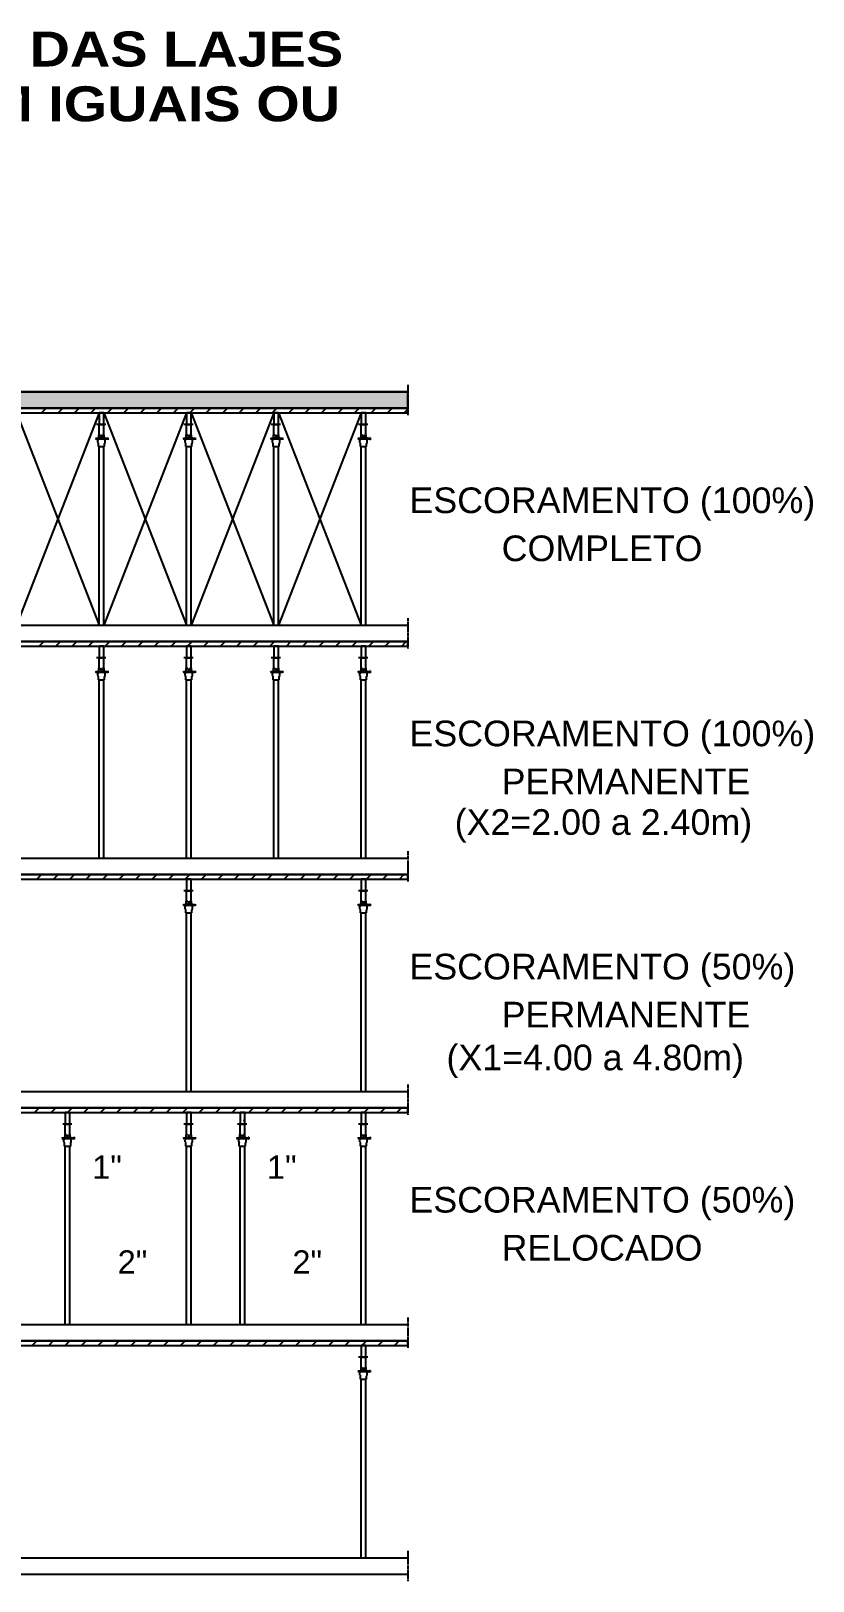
# Model space of a CAD drawing. Extents: x -15895 to 12929, y -2522 to 15173.
# Drawn here: x -10427 to -10091, y 11260 to 11925 of the extents above; entities that cross this region are included whole.
import ezdxf

# ---------------------------------------------------------------- set-up
doc = ezdxf.new("R2010")
doc.units = 0
for name, pattern in [('ESTILO_TQS_0002', [0.4, 0.1, -0.3]), ('ESTILO_TQS_0006', [0.3, 0.2, -0.1]), ('ESTILO_TQS_0007', [2.1, 1.5, -0.2, 0.2, -0.2])]:
    doc.linetypes.add(name, pattern=pattern)
for name, color, linetype in [('MTH-14', 2, 'Continuous'), ('MTH-230', 1, 'Continuous'), ('MTH-26', 1, 'Continuous'), ('MTH-EIXO-217', 8, 'Continuous'), ('MTH-HACHURA-PILAR', 1, 'Continuous'), ('MTH-LAJE-PRÉ', 16, 'Continuous'), ('MTH-LINHA-CORTE', 5, 'Continuous'), ('MTH-LINHAS-GERAIS', 7, 'Continuous'), ('MTH-SOMBRA21', 150, 'Continuous'), ('MTH-TXT-NEGRITO', 5, 'Continuous'), ('MTH-TXT-NOTAS', 3, 'Continuous'), ('MTH-VIGA-INVERTIDA', 7, 'ESTILO_TQS_0002')]:
    doc.layers.add(name, color=color, linetype=linetype)
doc.styles.add('TQS_ARIAL', font='arial.ttf')
doc.styles.add('TQS_ARIAL_BLACK', font='ariblk.ttf')

msp = doc.modelspace()

# ---------------------------------------------------------------- linework, layer by layer
at = {"layer": 'MTH-14', "linetype": 'Continuous'}
for p, q in [((-10397.66, 11761.12), (-10433.16, 11670.12)), ((-10433.16, 11761.12), (-10397.66, 11670.12)), ((-10360.16, 11761.12), (-10395.66, 11670.12)), ((-10395.66, 11761.12), (-10360.16, 11670.12)), ((-10322.66, 11761.12), (-10358.16, 11670.12)), ((-10358.16, 11761.12), (-10322.66, 11670.12)), ((-10285.16, 11761.12), (-10320.66, 11670.12)), ((-10320.66, 11761.12), (-10285.16, 11670.12)), ((-10397.66, 11751.69), (-10397.66, 11756.12)), ((-10395.66, 11751.69), (-10395.66, 11756.12)), ((-10360.16, 11751.69), (-10360.16, 11756.12)), ((-10358.16, 11751.69), (-10358.16, 11756.12)), ((-10322.66, 11751.69), (-10322.66, 11756.12)), ((-10320.66, 11751.69), (-10320.66, 11756.12)), ((-10285.16, 11751.69), (-10285.16, 11756.12)), ((-10283.16, 11751.69), (-10283.16, 11756.12)), ((-10397.66, 11670.12), (-10397.66, 11746.68)), ((-10395.66, 11670.12), (-10395.66, 11746.68)), ((-10360.16, 11670.12), (-10360.16, 11746.68)), ((-10358.16, 11670.12), (-10358.16, 11746.68)), ((-10322.66, 11670.12), (-10322.66, 11746.68)), ((-10320.66, 11670.12), (-10320.66, 11746.68)), ((-10285.16, 11670.12), (-10285.16, 11746.68)), ((-10283.16, 11670.12), (-10283.16, 11746.68)), ((-10397.66, 11651.69), (-10397.66, 11656.12)), ((-10395.66, 11651.69), (-10395.66, 11656.12)), ((-10360.16, 11651.69), (-10360.16, 11656.12)), ((-10358.16, 11651.69), (-10358.16, 11656.12)), ((-10322.66, 11651.69), (-10322.66, 11656.12)), ((-10320.66, 11651.69), (-10320.66, 11656.12)), ((-10285.16, 11651.69), (-10285.16, 11656.12)), ((-10283.16, 11651.69), (-10283.16, 11656.12)), ((-10397.66, 11570.12), (-10397.66, 11646.68)), ((-10395.66, 11570.12), (-10395.66, 11646.68)), ((-10360.16, 11570.12), (-10360.16, 11646.68)), ((-10358.16, 11570.12), (-10358.16, 11646.68)), ((-10322.66, 11570.12), (-10322.66, 11646.68)), ((-10320.66, 11570.12), (-10320.66, 11646.68)), ((-10285.16, 11570.12), (-10285.16, 11646.68)), ((-10283.16, 11570.12), (-10283.16, 11646.68)), ((-10360.16, 11551.69), (-10360.16, 11556.12)), ((-10358.16, 11551.69), (-10358.16, 11556.12)), ((-10285.16, 11551.69), (-10285.16, 11556.12)), ((-10283.16, 11551.69), (-10283.16, 11556.12)), ((-10360.16, 11470.12), (-10360.16, 11546.68)), ((-10358.16, 11470.12), (-10358.16, 11546.68)), ((-10285.16, 11470.12), (-10285.16, 11546.68)), ((-10283.16, 11470.12), (-10283.16, 11546.68)), ((-10412.19, 11451.69), (-10412.19, 11456.12)), ((-10410.19, 11451.69), (-10410.19, 11456.12)), ((-10337.19, 11451.69), (-10337.19, 11456.12)), ((-10335.19, 11451.69), (-10335.19, 11456.12)), ((-10412.19, 11370.12), (-10412.19, 11446.68)), ((-10410.19, 11370.12), (-10410.19, 11446.68)), ((-10337.19, 11370.12), (-10337.19, 11446.68)), ((-10335.19, 11370.12), (-10335.19, 11446.68))]:
    msp.add_line(p, q, dxfattribs=at)
at = {"layer": 'MTH-230', "linetype": 'Continuous'}
for p, q in [((-10399.17, 11750.09), (-10398.93, 11750.23)), ((-10399.17, 11750.09), (-10398.93, 11749.95)), ((-10398.93, 11750.23), (-10398.12, 11750.23)), ((-10398.93, 11749.95), (-10398.12, 11749.95)), ((-10398.25, 11749.38), (-10397.99, 11749.8)), ((-10398.25, 11748.46), (-10398.25, 11749.38)), ((-10398.25, 11748.46), (-10397.97, 11748.01)), ((-10397.97, 11746.68), (-10397.97, 11748.01)), ((-10397.76, 11750.38), (-10397.76, 11751.69)), ((-10397.76, 11751.69), (-10397.16, 11751.69)), ((-10397.16, 11751.69), (-10397.01, 11750.88)), ((-10397.01, 11750.88), (-10396.32, 11750.88)), ((-10396.32, 11750.88), (-10396.17, 11751.69)), ((-10395.57, 11751.69), (-10396.17, 11751.69)), ((-10395.57, 11750.38), (-10395.57, 11751.69)), ((-10395.36, 11748.01), (-10395.08, 11748.46)), ((-10395.36, 11746.68), (-10395.36, 11748.01)), ((-10395.34, 11749.8), (-10395.08, 11749.38)), ((-10395.15, 11750.23), (-10393.97, 11750.23)), ((-10395.15, 11749.95), (-10393.97, 11749.95)), ((-10395.08, 11748.46), (-10395.08, 11749.38)), ((-10393.97, 11750.47), (-10393.97, 11749.64)), ((-10393.91, 11750.47), (-10393.97, 11750.47)), ((-10393.91, 11749.64), (-10393.97, 11749.64)), ((-10393.91, 11750.47), (-10393.91, 11749.64)), ((-10361.67, 11750.09), (-10361.43, 11750.23)), ((-10361.67, 11750.09), (-10361.43, 11749.95)), ((-10361.43, 11750.23), (-10360.62, 11750.23)), ((-10361.43, 11749.95), (-10360.62, 11749.95)), ((-10360.75, 11749.38), (-10360.49, 11749.8)), ((-10360.75, 11748.46), (-10360.75, 11749.38)), ((-10360.75, 11748.46), (-10360.47, 11748.01)), ((-10360.47, 11746.68), (-10360.47, 11748.01)), ((-10360.26, 11750.38), (-10360.26, 11751.69)), ((-10360.26, 11751.69), (-10359.66, 11751.69)), ((-10359.66, 11751.69), (-10359.51, 11750.88)), ((-10359.51, 11750.88), (-10358.82, 11750.88)), ((-10358.82, 11750.88), (-10358.67, 11751.69)), ((-10358.07, 11751.69), (-10358.67, 11751.69)), ((-10358.07, 11750.38), (-10358.07, 11751.69)), ((-10357.86, 11748.01), (-10357.58, 11748.46)), ((-10357.86, 11746.68), (-10357.86, 11748.01)), ((-10357.84, 11749.8), (-10357.58, 11749.38)), ((-10357.65, 11750.23), (-10356.47, 11750.23)), ((-10357.65, 11749.95), (-10356.47, 11749.95)), ((-10357.58, 11748.46), (-10357.58, 11749.38)), ((-10356.47, 11750.47), (-10356.47, 11749.64)), ((-10356.41, 11750.47), (-10356.47, 11750.47)), ((-10356.41, 11749.64), (-10356.47, 11749.64)), ((-10356.41, 11750.47), (-10356.41, 11749.64)), ((-10324.17, 11750.09), (-10323.93, 11750.23)), ((-10324.17, 11750.09), (-10323.93, 11749.95)), ((-10323.93, 11750.23), (-10323.12, 11750.23)), ((-10323.93, 11749.95), (-10323.12, 11749.95)), ((-10323.25, 11749.38), (-10322.99, 11749.8)), ((-10323.25, 11748.46), (-10323.25, 11749.38)), ((-10323.25, 11748.46), (-10322.97, 11748.01)), ((-10322.97, 11746.68), (-10322.97, 11748.01)), ((-10322.76, 11750.38), (-10322.76, 11751.69)), ((-10322.76, 11751.69), (-10322.16, 11751.69)), ((-10322.16, 11751.69), (-10322.01, 11750.88)), ((-10322.01, 11750.88), (-10321.32, 11750.88)), ((-10321.32, 11750.88), (-10321.17, 11751.69)), ((-10320.57, 11751.69), (-10321.17, 11751.69)), ((-10320.57, 11750.38), (-10320.57, 11751.69)), ((-10320.36, 11748.01), (-10320.08, 11748.46)), ((-10320.36, 11746.68), (-10320.36, 11748.01)), ((-10320.34, 11749.8), (-10320.08, 11749.38)), ((-10320.15, 11750.23), (-10318.97, 11750.23)), ((-10320.15, 11749.95), (-10318.97, 11749.95)), ((-10320.08, 11748.46), (-10320.08, 11749.38)), ((-10318.97, 11750.47), (-10318.97, 11749.64)), ((-10318.91, 11750.47), (-10318.97, 11750.47)), ((-10318.91, 11749.64), (-10318.97, 11749.64)), ((-10318.91, 11750.47), (-10318.91, 11749.64)), ((-10286.67, 11750.09), (-10286.43, 11750.23)), ((-10286.67, 11750.09), (-10286.43, 11749.95)), ((-10286.43, 11750.23), (-10285.62, 11750.23)), ((-10286.43, 11749.95), (-10285.62, 11749.95)), ((-10285.75, 11749.38), (-10285.49, 11749.8)), ((-10285.75, 11748.46), (-10285.75, 11749.38)), ((-10285.75, 11748.46), (-10285.47, 11748.01)), ((-10285.47, 11746.68), (-10285.47, 11748.01)), ((-10285.26, 11750.38), (-10285.26, 11751.69)), ((-10285.26, 11751.69), (-10284.66, 11751.69)), ((-10284.66, 11751.69), (-10284.51, 11750.88)), ((-10284.51, 11750.88), (-10283.82, 11750.88)), ((-10283.82, 11750.88), (-10283.67, 11751.69)), ((-10283.07, 11751.69), (-10283.67, 11751.69)), ((-10283.07, 11750.38), (-10283.07, 11751.69)), ((-10282.86, 11748.01), (-10282.58, 11748.46)), ((-10282.86, 11746.68), (-10282.86, 11748.01)), ((-10282.84, 11749.8), (-10282.58, 11749.38)), ((-10282.65, 11750.23), (-10281.47, 11750.23)), ((-10282.65, 11749.95), (-10281.47, 11749.95)), ((-10282.58, 11748.46), (-10282.58, 11749.38)), ((-10281.47, 11750.47), (-10281.47, 11749.64)), ((-10281.41, 11750.47), (-10281.47, 11750.47)), ((-10281.41, 11749.64), (-10281.47, 11749.64)), ((-10281.41, 11750.47), (-10281.41, 11749.64)), ((-10397.97, 11746.68), (-10395.36, 11746.68)), ((-10360.47, 11746.68), (-10357.86, 11746.68)), ((-10322.97, 11746.68), (-10320.36, 11746.68)), ((-10285.47, 11746.68), (-10282.86, 11746.68)), ((-10399.17, 11650.09), (-10398.93, 11650.23)), ((-10399.17, 11650.09), (-10398.93, 11649.95)), ((-10398.93, 11650.23), (-10398.12, 11650.23)), ((-10398.93, 11649.95), (-10398.12, 11649.95)), ((-10398.25, 11649.38), (-10397.99, 11649.8)), ((-10398.25, 11648.46), (-10398.25, 11649.38)), ((-10398.25, 11648.46), (-10397.97, 11648.01)), ((-10397.97, 11646.68), (-10397.97, 11648.01)), ((-10397.76, 11650.38), (-10397.76, 11651.69)), ((-10397.76, 11651.69), (-10397.16, 11651.69)), ((-10397.16, 11651.69), (-10397.01, 11650.88)), ((-10397.01, 11650.88), (-10396.32, 11650.88)), ((-10396.32, 11650.88), (-10396.17, 11651.69)), ((-10395.57, 11651.69), (-10396.17, 11651.69)), ((-10395.57, 11650.38), (-10395.57, 11651.69)), ((-10395.36, 11648.01), (-10395.08, 11648.46)), ((-10395.36, 11646.68), (-10395.36, 11648.01)), ((-10395.34, 11649.8), (-10395.08, 11649.38)), ((-10395.15, 11650.23), (-10393.97, 11650.23)), ((-10395.15, 11649.95), (-10393.97, 11649.95)), ((-10395.08, 11648.46), (-10395.08, 11649.38)), ((-10393.97, 11650.47), (-10393.97, 11649.64)), ((-10393.91, 11650.47), (-10393.97, 11650.47)), ((-10393.91, 11649.64), (-10393.97, 11649.64)), ((-10393.91, 11650.47), (-10393.91, 11649.64)), ((-10361.67, 11650.09), (-10361.43, 11650.23)), ((-10361.67, 11650.09), (-10361.43, 11649.95)), ((-10361.43, 11650.23), (-10360.62, 11650.23)), ((-10361.43, 11649.95), (-10360.62, 11649.95)), ((-10360.75, 11649.38), (-10360.49, 11649.8)), ((-10360.75, 11648.46), (-10360.75, 11649.38)), ((-10360.75, 11648.46), (-10360.47, 11648.01)), ((-10360.47, 11646.68), (-10360.47, 11648.01)), ((-10360.26, 11650.38), (-10360.26, 11651.69)), ((-10360.26, 11651.69), (-10359.66, 11651.69)), ((-10359.66, 11651.69), (-10359.51, 11650.88)), ((-10359.51, 11650.88), (-10358.82, 11650.88)), ((-10358.82, 11650.88), (-10358.67, 11651.69)), ((-10358.07, 11651.69), (-10358.67, 11651.69)), ((-10358.07, 11650.38), (-10358.07, 11651.69)), ((-10357.86, 11648.01), (-10357.58, 11648.46)), ((-10357.86, 11646.68), (-10357.86, 11648.01)), ((-10357.84, 11649.8), (-10357.58, 11649.38)), ((-10357.65, 11650.23), (-10356.47, 11650.23)), ((-10357.65, 11649.95), (-10356.47, 11649.95)), ((-10357.58, 11648.46), (-10357.58, 11649.38)), ((-10356.47, 11650.47), (-10356.47, 11649.64)), ((-10356.41, 11650.47), (-10356.47, 11650.47)), ((-10356.41, 11649.64), (-10356.47, 11649.64)), ((-10356.41, 11650.47), (-10356.41, 11649.64)), ((-10324.17, 11650.09), (-10323.93, 11650.23)), ((-10324.17, 11650.09), (-10323.93, 11649.95)), ((-10323.93, 11650.23), (-10323.12, 11650.23)), ((-10323.93, 11649.95), (-10323.12, 11649.95)), ((-10323.25, 11649.38), (-10322.99, 11649.8)), ((-10323.25, 11648.46), (-10323.25, 11649.38)), ((-10323.25, 11648.46), (-10322.97, 11648.01)), ((-10322.97, 11646.68), (-10322.97, 11648.01)), ((-10322.76, 11650.38), (-10322.76, 11651.69)), ((-10322.76, 11651.69), (-10322.16, 11651.69)), ((-10322.16, 11651.69), (-10322.01, 11650.88)), ((-10322.01, 11650.88), (-10321.32, 11650.88)), ((-10321.32, 11650.88), (-10321.17, 11651.69)), ((-10320.57, 11651.69), (-10321.17, 11651.69)), ((-10320.57, 11650.38), (-10320.57, 11651.69)), ((-10320.36, 11648.01), (-10320.08, 11648.46)), ((-10320.36, 11646.68), (-10320.36, 11648.01)), ((-10320.34, 11649.8), (-10320.08, 11649.38)), ((-10320.15, 11650.23), (-10318.97, 11650.23)), ((-10320.15, 11649.95), (-10318.97, 11649.95)), ((-10320.08, 11648.46), (-10320.08, 11649.38)), ((-10318.97, 11650.47), (-10318.97, 11649.64)), ((-10318.91, 11650.47), (-10318.97, 11650.47)), ((-10318.91, 11649.64), (-10318.97, 11649.64)), ((-10318.91, 11650.47), (-10318.91, 11649.64)), ((-10286.67, 11650.09), (-10286.43, 11650.23)), ((-10286.67, 11650.09), (-10286.43, 11649.95)), ((-10286.43, 11650.23), (-10285.62, 11650.23)), ((-10286.43, 11649.95), (-10285.62, 11649.95)), ((-10285.75, 11649.38), (-10285.49, 11649.8)), ((-10285.75, 11648.46), (-10285.75, 11649.38)), ((-10285.75, 11648.46), (-10285.47, 11648.01)), ((-10285.47, 11646.68), (-10285.47, 11648.01)), ((-10285.26, 11650.38), (-10285.26, 11651.69)), ((-10285.26, 11651.69), (-10284.66, 11651.69)), ((-10284.66, 11651.69), (-10284.51, 11650.88)), ((-10284.51, 11650.88), (-10283.82, 11650.88)), ((-10283.82, 11650.88), (-10283.67, 11651.69)), ((-10283.07, 11651.69), (-10283.67, 11651.69)), ((-10283.07, 11650.38), (-10283.07, 11651.69)), ((-10282.86, 11648.01), (-10282.58, 11648.46)), ((-10282.86, 11646.68), (-10282.86, 11648.01)), ((-10282.84, 11649.8), (-10282.58, 11649.38)), ((-10282.65, 11650.23), (-10281.47, 11650.23)), ((-10282.65, 11649.95), (-10281.47, 11649.95)), ((-10282.58, 11648.46), (-10282.58, 11649.38)), ((-10281.47, 11650.47), (-10281.47, 11649.64)), ((-10281.41, 11650.47), (-10281.47, 11650.47)), ((-10281.41, 11649.64), (-10281.47, 11649.64)), ((-10281.41, 11650.47), (-10281.41, 11649.64)), ((-10397.97, 11646.68), (-10395.36, 11646.68)), ((-10360.47, 11646.68), (-10357.86, 11646.68)), ((-10322.97, 11646.68), (-10320.36, 11646.68)), ((-10285.47, 11646.68), (-10282.86, 11646.68)), ((-10361.67, 11550.09), (-10361.43, 11550.23)), ((-10361.67, 11550.09), (-10361.43, 11549.95)), ((-10361.43, 11550.23), (-10360.62, 11550.23)), ((-10361.43, 11549.95), (-10360.62, 11549.95)), ((-10360.75, 11549.38), (-10360.49, 11549.8)), ((-10360.75, 11548.46), (-10360.75, 11549.38)), ((-10360.75, 11548.46), (-10360.47, 11548.01)), ((-10360.47, 11546.68), (-10360.47, 11548.01)), ((-10360.26, 11550.38), (-10360.26, 11551.69)), ((-10360.26, 11551.69), (-10359.66, 11551.69)), ((-10359.66, 11551.69), (-10359.51, 11550.88)), ((-10359.51, 11550.88), (-10358.82, 11550.88)), ((-10358.82, 11550.88), (-10358.67, 11551.69)), ((-10358.07, 11551.69), (-10358.67, 11551.69)), ((-10358.07, 11550.38), (-10358.07, 11551.69)), ((-10357.86, 11548.01), (-10357.58, 11548.46)), ((-10357.86, 11546.68), (-10357.86, 11548.01)), ((-10357.84, 11549.8), (-10357.58, 11549.38)), ((-10357.65, 11550.23), (-10356.47, 11550.23)), ((-10357.65, 11549.95), (-10356.47, 11549.95)), ((-10357.58, 11548.46), (-10357.58, 11549.38)), ((-10356.47, 11550.47), (-10356.47, 11549.64)), ((-10356.41, 11550.47), (-10356.47, 11550.47)), ((-10356.41, 11549.64), (-10356.47, 11549.64)), ((-10356.41, 11550.47), (-10356.41, 11549.64)), ((-10286.67, 11550.09), (-10286.43, 11550.23)), ((-10286.67, 11550.09), (-10286.43, 11549.95)), ((-10286.43, 11550.23), (-10285.62, 11550.23)), ((-10286.43, 11549.95), (-10285.62, 11549.95)), ((-10285.75, 11549.38), (-10285.49, 11549.8)), ((-10285.75, 11548.46), (-10285.75, 11549.38)), ((-10285.75, 11548.46), (-10285.47, 11548.01)), ((-10285.47, 11546.68), (-10285.47, 11548.01)), ((-10285.26, 11550.38), (-10285.26, 11551.69)), ((-10285.26, 11551.69), (-10284.66, 11551.69)), ((-10284.66, 11551.69), (-10284.51, 11550.88)), ((-10284.51, 11550.88), (-10283.82, 11550.88)), ((-10283.82, 11550.88), (-10283.67, 11551.69)), ((-10283.07, 11551.69), (-10283.67, 11551.69)), ((-10283.07, 11550.38), (-10283.07, 11551.69)), ((-10282.86, 11548.01), (-10282.58, 11548.46)), ((-10282.86, 11546.68), (-10282.86, 11548.01)), ((-10282.84, 11549.8), (-10282.58, 11549.38)), ((-10282.65, 11550.23), (-10281.47, 11550.23)), ((-10282.65, 11549.95), (-10281.47, 11549.95)), ((-10282.58, 11548.46), (-10282.58, 11549.38)), ((-10281.47, 11550.47), (-10281.47, 11549.64)), ((-10281.41, 11550.47), (-10281.47, 11550.47)), ((-10281.41, 11549.64), (-10281.47, 11549.64)), ((-10281.41, 11550.47), (-10281.41, 11549.64)), ((-10360.47, 11546.68), (-10357.86, 11546.68)), ((-10285.47, 11546.68), (-10282.86, 11546.68)), ((-10413.7, 11450.09), (-10413.46, 11450.23)), ((-10413.7, 11450.09), (-10413.46, 11449.95)), ((-10413.46, 11450.23), (-10412.65, 11450.23)), ((-10413.46, 11449.95), (-10412.65, 11449.95)), ((-10412.77, 11449.38), (-10412.52, 11449.8)), ((-10412.77, 11448.46), (-10412.77, 11449.38)), ((-10412.77, 11448.46), (-10412.5, 11448.01)), ((-10412.5, 11446.68), (-10412.5, 11448.01)), ((-10412.28, 11450.38), (-10412.28, 11451.69)), ((-10412.28, 11451.69), (-10411.68, 11451.69)), ((-10411.68, 11451.69), (-10411.54, 11450.88)), ((-10411.54, 11450.88), (-10410.85, 11450.88)), ((-10410.85, 11450.88), (-10410.7, 11451.69)), ((-10410.1, 11451.69), (-10410.7, 11451.69)), ((-10410.1, 11450.38), (-10410.1, 11451.69)), ((-10409.88, 11448.01), (-10409.61, 11448.46)), ((-10409.88, 11446.68), (-10409.88, 11448.01)), ((-10409.87, 11449.8), (-10409.61, 11449.38)), ((-10409.68, 11450.23), (-10408.49, 11450.23)), ((-10409.68, 11449.95), (-10408.49, 11449.95)), ((-10409.61, 11448.46), (-10409.61, 11449.38)), ((-10408.49, 11450.47), (-10408.49, 11449.64)), ((-10408.44, 11450.47), (-10408.49, 11450.47)), ((-10408.44, 11449.64), (-10408.49, 11449.64)), ((-10408.44, 11450.47), (-10408.44, 11449.64)), ((-10338.7, 11450.09), (-10338.46, 11450.23)), ((-10338.7, 11450.09), (-10338.46, 11449.95)), ((-10338.46, 11450.23), (-10337.65, 11450.23)), ((-10338.46, 11449.95), (-10337.65, 11449.95)), ((-10337.77, 11449.38), (-10337.52, 11449.8)), ((-10337.77, 11448.46), (-10337.77, 11449.38)), ((-10337.77, 11448.46), (-10337.5, 11448.01)), ((-10337.5, 11446.68), (-10337.5, 11448.01)), ((-10337.28, 11450.38), (-10337.28, 11451.69)), ((-10337.28, 11451.69), (-10336.68, 11451.69)), ((-10336.68, 11451.69), (-10336.54, 11450.88)), ((-10336.54, 11450.88), (-10335.85, 11450.88)), ((-10335.85, 11450.88), (-10335.7, 11451.69)), ((-10335.1, 11451.69), (-10335.7, 11451.69)), ((-10335.1, 11450.38), (-10335.1, 11451.69)), ((-10334.88, 11448.01), (-10334.61, 11448.46)), ((-10334.88, 11446.68), (-10334.88, 11448.01)), ((-10334.87, 11449.8), (-10334.61, 11449.38)), ((-10334.68, 11450.23), (-10333.49, 11450.23)), ((-10334.68, 11449.95), (-10333.49, 11449.95)), ((-10334.61, 11448.46), (-10334.61, 11449.38)), ((-10333.49, 11450.47), (-10333.49, 11449.64)), ((-10333.44, 11450.47), (-10333.49, 11450.47)), ((-10333.44, 11449.64), (-10333.49, 11449.64)), ((-10333.44, 11450.47), (-10333.44, 11449.64)), ((-10412.5, 11446.68), (-10409.88, 11446.68)), ((-10337.5, 11446.68), (-10334.88, 11446.68))]:
    msp.add_line(p, q, dxfattribs=at)
for points in [[(-10395.15, 11749.8), (-10398.12, 11749.8), (-10398.12, 11750.38), (-10395.15, 11750.38), (-10395.15, 11749.8)], [(-10357.65, 11749.8), (-10360.62, 11749.8), (-10360.62, 11750.38), (-10357.65, 11750.38), (-10357.65, 11749.8)], [(-10320.15, 11749.8), (-10323.12, 11749.8), (-10323.12, 11750.38), (-10320.15, 11750.38), (-10320.15, 11749.8)], [(-10282.65, 11749.8), (-10285.62, 11749.8), (-10285.62, 11750.38), (-10282.65, 11750.38), (-10282.65, 11749.8)], [(-10395.15, 11649.8), (-10398.12, 11649.8), (-10398.12, 11650.38), (-10395.15, 11650.38), (-10395.15, 11649.8)], [(-10357.65, 11649.8), (-10360.62, 11649.8), (-10360.62, 11650.38), (-10357.65, 11650.38), (-10357.65, 11649.8)], [(-10320.15, 11649.8), (-10323.12, 11649.8), (-10323.12, 11650.38), (-10320.15, 11650.38), (-10320.15, 11649.8)], [(-10282.65, 11649.8), (-10285.62, 11649.8), (-10285.62, 11650.38), (-10282.65, 11650.38), (-10282.65, 11649.8)], [(-10357.65, 11549.8), (-10360.62, 11549.8), (-10360.62, 11550.38), (-10357.65, 11550.38), (-10357.65, 11549.8)], [(-10282.65, 11549.8), (-10285.62, 11549.8), (-10285.62, 11550.38), (-10282.65, 11550.38), (-10282.65, 11549.8)], [(-10409.68, 11449.8), (-10412.65, 11449.8), (-10412.65, 11450.38), (-10409.68, 11450.38), (-10409.68, 11449.8)], [(-10334.68, 11449.8), (-10337.65, 11449.8), (-10337.65, 11450.38), (-10334.68, 11450.38), (-10334.68, 11449.8)]]:
    msp.add_lwpolyline(points, dxfattribs=at)
at = {"layer": 'MTH-26', "linetype": 'Continuous'}
for points in [[(-10395.66, 11761.12), (-10397.66, 11761.12), (-10397.66, 11756.12), (-10395.66, 11756.12), (-10395.66, 11761.12)], [(-10358.16, 11761.12), (-10360.16, 11761.12), (-10360.16, 11756.12), (-10358.16, 11756.12), (-10358.16, 11761.12)], [(-10320.66, 11761.12), (-10322.66, 11761.12), (-10322.66, 11756.12), (-10320.66, 11756.12), (-10320.66, 11761.12)], [(-10283.16, 11761.12), (-10285.16, 11761.12), (-10285.16, 11756.12), (-10283.16, 11756.12), (-10283.16, 11761.12)], [(-10395.66, 11661.12), (-10397.66, 11661.12), (-10397.66, 11656.12), (-10395.66, 11656.12), (-10395.66, 11661.12)], [(-10358.16, 11661.12), (-10360.16, 11661.12), (-10360.16, 11656.12), (-10358.16, 11656.12), (-10358.16, 11661.12)], [(-10320.66, 11661.12), (-10322.66, 11661.12), (-10322.66, 11656.12), (-10320.66, 11656.12), (-10320.66, 11661.12)], [(-10283.16, 11661.12), (-10285.16, 11661.12), (-10285.16, 11656.12), (-10283.16, 11656.12), (-10283.16, 11661.12)], [(-10358.16, 11561.12), (-10360.16, 11561.12), (-10360.16, 11556.12), (-10358.16, 11556.12), (-10358.16, 11561.12)], [(-10283.16, 11561.12), (-10285.16, 11561.12), (-10285.16, 11556.12), (-10283.16, 11556.12), (-10283.16, 11561.12)], [(-10410.19, 11461.12), (-10412.19, 11461.12), (-10412.19, 11456.12), (-10410.19, 11456.12), (-10410.19, 11461.12)], [(-10335.19, 11461.12), (-10337.19, 11461.12), (-10337.19, 11456.12), (-10335.19, 11456.12), (-10335.19, 11461.12)]]:
    msp.add_lwpolyline(points, dxfattribs=at)
at = {"layer": 'MTH-EIXO-217', "linetype": 'ESTILO_TQS_0007'}
for p, q in [((-10265.16, 11773.12), (-10265.16, 11760.12)), ((-10265.16, 11673.12), (-10265.16, 11660.12)), ((-10265.16, 11573.12), (-10265.16, 11560.12)), ((-10265.16, 11473.12), (-10265.16, 11460.12)), ((-10265.16, 11373.12), (-10265.16, 11360.12)), ((-10265.16, 11273.12), (-10265.16, 11260.12))]:
    msp.add_line(p, q, dxfattribs=at)
at = {"layer": 'MTH-HACHURA-PILAR', "linetype": 'Continuous'}
for p, q in [((-10322.66, 11760.6), (-10322.66, 11760.6)), ((-10397.66, 11758.22), (-10397.66, 11758.22)), ((-10397.66, 11758.22), (-10397.66, 11758.22)), ((-10397.66, 11757.55), (-10397.66, 11757.55)), ((-10397.13, 11758.25), (-10397.11, 11758.27)), ((-10360.16, 11759.67), (-10360.16, 11759.67)), ((-10360.16, 11759.67), (-10360.16, 11759.67)), ((-10360.16, 11759.67), (-10360.16, 11759.67)), ((-10360.12, 11756.12), (-10360.12, 11756.12)), ((-10360.07, 11756.51), (-10360.07, 11756.53)), ((-10360.07, 11756.12), (-10360.07, 11756.12)), ((-10321.29, 11756.12), (-10321.29, 11756.12)), ((-10285.16, 11757.68), (-10285.16, 11757.68)), ((-10397.66, 11656.66), (-10397.66, 11656.66)), ((-10397.66, 11656.66), (-10397.66, 11656.66)), ((-10397.66, 11656.66), (-10397.66, 11656.66)), ((-10396.81, 11656.12), (-10396.81, 11656.12)), ((-10360.16, 11659.94), (-10360.16, 11659.94)), ((-10360.16, 11659.8), (-10360.16, 11659.8)), ((-10360.16, 11659.43), (-10360.16, 11659.43)), ((-10360.16, 11658.3), (-10360.16, 11658.3)), ((-10360.16, 11656.81), (-10360.16, 11656.81)), ((-10360.16, 11656.81), (-10360.16, 11656.81)), ((-10360.16, 11656.81), (-10360.16, 11656.81)), ((-10359.46, 11656.12), (-10359.46, 11656.12)), ((-10322.66, 11659.94), (-10322.66, 11659.94)), ((-10322.66, 11659.94), (-10322.66, 11659.94)), ((-10322.66, 11659.94), (-10322.66, 11659.94)), ((-10322.66, 11658.26), (-10322.66, 11658.26)), ((-10322.66, 11658.26), (-10322.66, 11658.26)), ((-10322.66, 11658.26), (-10322.66, 11658.26)), ((-10321.51, 11656.12), (-10321.51, 11656.12)), ((-10321.51, 11656.12), (-10321.51, 11656.12)), ((-10285.16, 11659.72), (-10285.16, 11659.72)), ((-10285.16, 11659.72), (-10285.16, 11659.72)), ((-10285.16, 11659.72), (-10285.16, 11659.72)), ((-10284.41, 11656.12), (-10284.41, 11656.12)), ((-10284.41, 11656.12), (-10284.41, 11656.12)), ((-10284.41, 11656.12), (-10284.41, 11656.12)), ((-10360.16, 11557.4), (-10360.16, 11557.4)), ((-10360.16, 11557.4), (-10360.16, 11557.4)), ((-10360.16, 11557.4), (-10360.16, 11557.4)), ((-10359.38, 11558.43), (-10359.36, 11558.44)), ((-10285.16, 11556.86), (-10285.16, 11556.86)), ((-10285.16, 11556.86), (-10285.16, 11556.86)), ((-10285.16, 11556.86), (-10285.16, 11556.86)), ((-10412.19, 11460.3), (-10412.19, 11460.3)), ((-10412.19, 11460.12), (-10412.19, 11460.12)), ((-10412.19, 11460.12), (-10412.19, 11460.12)), ((-10412.19, 11457.02), (-10412.19, 11457.02)), ((-10412.19, 11457.02), (-10412.19, 11457.02)), ((-10412.19, 11457.02), (-10412.19, 11457.02)), ((-10337.19, 11460.3), (-10337.19, 11460.3)), ((-10337.19, 11460.3), (-10337.19, 11460.3)), ((-10337.19, 11460.3), (-10337.19, 11460.3)), ((-10337.19, 11457.36), (-10337.19, 11457.36)), ((-10336.81, 11456.12), (-10336.81, 11456.12)), ((-10336.71, 11456.12), (-10336.71, 11456.12)), ((-10336.71, 11456.12), (-10336.71, 11456.12)), ((-10335.77, 11457.64), (-10335.19, 11457.75))]:
    msp.add_line(p, q, dxfattribs=at)
at = {"layer": 'MTH-LAJE-PRÉ', "linetype": 'Continuous'}
for p, q in [((-10422.38, 11761.12), (-10420.38, 11763.12)), ((-10415.31, 11761.12), (-10413.31, 11763.12)), ((-10408.24, 11761.12), (-10406.24, 11763.12)), ((-10401.17, 11761.12), (-10399.17, 11763.12)), ((-10394.09, 11761.12), (-10392.09, 11763.12)), ((-10387.02, 11761.12), (-10385.02, 11763.12)), ((-10379.95, 11761.12), (-10377.95, 11763.12)), ((-10372.88, 11761.12), (-10370.88, 11763.12)), ((-10365.81, 11761.12), (-10363.81, 11763.12)), ((-10358.74, 11761.12), (-10356.74, 11763.12)), ((-10351.67, 11761.12), (-10349.67, 11763.12)), ((-10344.6, 11761.12), (-10342.6, 11763.12)), ((-10337.53, 11761.12), (-10335.53, 11763.12)), ((-10330.45, 11761.12), (-10328.45, 11763.12)), ((-10323.38, 11761.12), (-10321.38, 11763.12)), ((-10316.31, 11761.12), (-10314.31, 11763.12)), ((-10309.24, 11761.12), (-10307.24, 11763.12)), ((-10302.17, 11761.12), (-10300.17, 11763.12)), ((-10295.1, 11761.12), (-10293.1, 11763.12)), ((-10288.03, 11761.12), (-10286.03, 11763.12)), ((-10280.96, 11761.12), (-10278.96, 11763.12)), ((-10273.89, 11761.12), (-10271.89, 11763.12)), ((-10266.81, 11761.12), (-10265.16, 11762.77)), ((-10423.38, 11661.12), (-10421.38, 11663.12)), ((-10416.31, 11661.12), (-10414.31, 11663.12)), ((-10409.24, 11661.12), (-10407.24, 11663.12)), ((-10402.17, 11661.12), (-10400.17, 11663.12)), ((-10395.1, 11661.12), (-10393.1, 11663.12)), ((-10388.03, 11661.12), (-10386.03, 11663.12)), ((-10380.96, 11661.12), (-10378.96, 11663.12)), ((-10373.89, 11661.12), (-10371.89, 11663.12)), ((-10366.81, 11661.12), (-10364.81, 11663.12)), ((-10359.74, 11661.12), (-10357.74, 11663.12)), ((-10352.67, 11661.12), (-10350.67, 11663.12)), ((-10345.6, 11661.12), (-10343.6, 11663.12)), ((-10338.53, 11661.12), (-10336.53, 11663.12)), ((-10331.46, 11661.12), (-10329.46, 11663.12)), ((-10324.39, 11661.12), (-10322.39, 11663.12)), ((-10317.32, 11661.12), (-10315.32, 11663.12)), ((-10310.25, 11661.12), (-10308.25, 11663.12)), ((-10303.18, 11661.12), (-10301.18, 11663.12)), ((-10296.1, 11661.12), (-10294.1, 11663.12)), ((-10289.03, 11661.12), (-10287.03, 11663.12)), ((-10281.96, 11661.12), (-10279.96, 11663.12)), ((-10274.89, 11661.12), (-10272.89, 11663.12)), ((-10267.82, 11661.12), (-10265.82, 11663.12)), ((-10424.39, 11561.12), (-10422.39, 11563.12)), ((-10417.32, 11561.12), (-10415.32, 11563.12)), ((-10410.25, 11561.12), (-10408.25, 11563.12)), ((-10403.18, 11561.12), (-10401.18, 11563.12)), ((-10396.1, 11561.12), (-10394.1, 11563.12)), ((-10389.03, 11561.12), (-10387.03, 11563.12)), ((-10381.96, 11561.12), (-10379.96, 11563.12)), ((-10374.89, 11561.12), (-10372.89, 11563.12)), ((-10367.82, 11561.12), (-10365.82, 11563.12)), ((-10360.75, 11561.12), (-10358.75, 11563.12)), ((-10353.68, 11561.12), (-10351.68, 11563.12)), ((-10346.61, 11561.12), (-10344.61, 11563.12)), ((-10339.54, 11561.12), (-10337.54, 11563.12)), ((-10332.46, 11561.12), (-10330.46, 11563.12)), ((-10325.39, 11561.12), (-10323.39, 11563.12)), ((-10318.32, 11561.12), (-10316.32, 11563.12)), ((-10311.25, 11561.12), (-10309.25, 11563.12)), ((-10304.18, 11561.12), (-10302.18, 11563.12)), ((-10297.11, 11561.12), (-10295.11, 11563.12)), ((-10290.04, 11561.12), (-10288.04, 11563.12)), ((-10282.97, 11561.12), (-10280.97, 11563.12)), ((-10275.9, 11561.12), (-10273.9, 11563.12)), ((-10268.82, 11561.12), (-10266.82, 11563.12)), ((-10425.39, 11461.12), (-10423.39, 11463.12)), ((-10418.32, 11461.12), (-10416.32, 11463.12)), ((-10411.25, 11461.12), (-10409.25, 11463.12)), ((-10404.18, 11461.12), (-10402.18, 11463.12)), ((-10397.11, 11461.12), (-10395.11, 11463.12)), ((-10390.04, 11461.12), (-10388.04, 11463.12)), ((-10382.97, 11461.12), (-10380.97, 11463.12)), ((-10375.9, 11461.12), (-10373.9, 11463.12)), ((-10368.82, 11461.12), (-10366.82, 11463.12)), ((-10361.75, 11461.12), (-10359.75, 11463.12)), ((-10354.68, 11461.12), (-10352.68, 11463.12)), ((-10347.61, 11461.12), (-10345.61, 11463.12)), ((-10340.54, 11461.12), (-10338.54, 11463.12)), ((-10333.47, 11461.12), (-10331.47, 11463.12)), ((-10326.4, 11461.12), (-10324.4, 11463.12)), ((-10319.33, 11461.12), (-10317.33, 11463.12)), ((-10312.26, 11461.12), (-10310.26, 11463.12)), ((-10305.19, 11461.12), (-10303.19, 11463.12)), ((-10298.11, 11461.12), (-10296.11, 11463.12)), ((-10291.04, 11461.12), (-10289.04, 11463.12)), ((-10283.97, 11461.12), (-10281.97, 11463.12)), ((-10276.9, 11461.12), (-10274.9, 11463.12)), ((-10269.83, 11461.12), (-10267.83, 11463.12)), ((-10426.4, 11361.12), (-10424.4, 11363.12)), ((-10419.33, 11361.12), (-10417.33, 11363.12)), ((-10412.26, 11361.12), (-10410.26, 11363.12)), ((-10405.19, 11361.12), (-10403.19, 11363.12)), ((-10398.11, 11361.12), (-10396.11, 11363.12)), ((-10391.04, 11361.12), (-10389.04, 11363.12)), ((-10383.97, 11361.12), (-10381.97, 11363.12)), ((-10376.9, 11361.12), (-10374.9, 11363.12)), ((-10369.83, 11361.12), (-10367.83, 11363.12)), ((-10362.76, 11361.12), (-10360.76, 11363.12)), ((-10355.69, 11361.12), (-10353.69, 11363.12)), ((-10348.62, 11361.12), (-10346.62, 11363.12)), ((-10341.55, 11361.12), (-10339.55, 11363.12)), ((-10334.47, 11361.12), (-10332.47, 11363.12)), ((-10327.4, 11361.12), (-10325.4, 11363.12)), ((-10320.33, 11361.12), (-10318.33, 11363.12)), ((-10313.26, 11361.12), (-10311.26, 11363.12)), ((-10306.19, 11361.12), (-10304.19, 11363.12)), ((-10299.12, 11361.12), (-10297.12, 11363.12)), ((-10292.05, 11361.12), (-10290.05, 11363.12)), ((-10284.98, 11361.12), (-10282.98, 11363.12)), ((-10277.91, 11361.12), (-10275.91, 11363.12)), ((-10270.83, 11361.12), (-10268.83, 11363.12))]:
    msp.add_line(p, q, dxfattribs=at)
for points in [[(-10265.16, 11763.12), (-10755.16, 11763.12), (-10755.16, 11761.12), (-10265.16, 11761.12), (-10265.16, 11763.12)], [(-10265.16, 11663.12), (-10755.16, 11663.12), (-10755.16, 11661.12), (-10265.16, 11661.12), (-10265.16, 11663.12)], [(-10265.16, 11563.12), (-10755.16, 11563.12), (-10755.16, 11561.12), (-10265.16, 11561.12), (-10265.16, 11563.12)], [(-10265.16, 11463.12), (-10755.16, 11463.12), (-10755.16, 11461.12), (-10265.16, 11461.12), (-10265.16, 11463.12)], [(-10265.16, 11363.12), (-10755.16, 11363.12), (-10755.16, 11361.12), (-10265.16, 11361.12), (-10265.16, 11363.12)]]:
    msp.add_lwpolyline(points, dxfattribs=at)
at = {"layer": 'MTH-LINHA-CORTE', "linetype": 'Continuous'}
for p, q in [((-10394.82, 11756.12), (-10398.78, 11756.12)), ((-10357.32, 11756.12), (-10361.28, 11756.12)), ((-10319.82, 11756.12), (-10323.78, 11756.12)), ((-10282.32, 11756.12), (-10286.28, 11756.12)), ((-10394.82, 11656.12), (-10398.78, 11656.12)), ((-10357.32, 11656.12), (-10361.28, 11656.12)), ((-10319.82, 11656.12), (-10323.78, 11656.12)), ((-10282.32, 11656.12), (-10286.28, 11656.12)), ((-10357.32, 11556.12), (-10361.28, 11556.12)), ((-10282.32, 11556.12), (-10286.28, 11556.12)), ((-10409.34, 11456.12), (-10413.31, 11456.12)), ((-10334.34, 11456.12), (-10338.31, 11456.12))]:
    msp.add_line(p, q, dxfattribs=at)
at = {"layer": 'MTH-LINHAS-GERAIS', "linetype": 'Continuous'}
for p, q in [((-10755.16, 11770.12), (-10265.16, 11770.12)), ((-10755.16, 11763.12), (-10265.16, 11763.12)), ((-10755.16, 11670.12), (-10265.16, 11670.12)), ((-10755.16, 11663.12), (-10265.16, 11663.12)), ((-10755.16, 11570.12), (-10265.16, 11570.12)), ((-10755.16, 11563.12), (-10265.16, 11563.12)), ((-10755.16, 11470.12), (-10265.16, 11470.12)), ((-10755.16, 11463.12), (-10265.16, 11463.12)), ((-10755.16, 11370.12), (-10265.16, 11370.12)), ((-10755.16, 11363.12), (-10265.16, 11363.12)), ((-10755.16, 11270.12), (-10265.16, 11270.12)), ((-10755.16, 11263.12), (-10265.16, 11263.12))]:
    msp.add_line(p, q, dxfattribs=at)
at = {"layer": 'MTH-SOMBRA21', "linetype": 'Continuous'}
msp.add_lwpolyline([(-10265.16, 11770.12), (-10755.16, 11770.12), (-10755.16, 11763.12), (-10265.16, 11763.12), (-10265.16, 11770.12)], dxfattribs=at)
for points in [[(-10265.16, 11770.12), (-10755.16, 11770.12), (-10755.16, 11763.12)], [(-10265.16, 11770.12), (-10755.16, 11763.12), (-10265.16, 11763.12)], [(-10265.16, 11770.12), (-10265.16, 11763.12), (-10265.16, 11770.12)]]:
    msp.add_solid(points, dxfattribs=at)
at = {"layer": 'MTH-VIGA-INVERTIDA', "linetype": 'ESTILO_TQS_0006'}
for p, q in [((-10357.32, 11456.12), (-10361.28, 11456.12)), ((-10360.16, 11451.69), (-10360.16, 11456.12)), ((-10358.16, 11451.69), (-10358.16, 11456.12)), ((-10282.32, 11456.12), (-10286.28, 11456.12)), ((-10285.16, 11451.69), (-10285.16, 11456.12)), ((-10283.16, 11451.69), (-10283.16, 11456.12)), ((-10361.67, 11450.09), (-10361.43, 11450.23)), ((-10361.67, 11450.09), (-10361.43, 11449.95)), ((-10361.43, 11450.23), (-10360.62, 11450.23)), ((-10361.43, 11449.95), (-10360.62, 11449.95)), ((-10360.75, 11449.38), (-10360.49, 11449.8)), ((-10360.75, 11448.46), (-10360.75, 11449.38)), ((-10360.75, 11448.46), (-10360.47, 11448.01)), ((-10360.47, 11446.68), (-10360.47, 11448.01)), ((-10360.26, 11450.38), (-10360.26, 11451.69)), ((-10360.26, 11451.69), (-10359.66, 11451.69)), ((-10359.66, 11451.69), (-10359.51, 11450.88)), ((-10359.51, 11450.88), (-10358.82, 11450.88)), ((-10358.82, 11450.88), (-10358.67, 11451.69)), ((-10358.07, 11451.69), (-10358.67, 11451.69)), ((-10358.07, 11450.38), (-10358.07, 11451.69)), ((-10357.86, 11448.01), (-10357.58, 11448.46)), ((-10357.86, 11446.68), (-10357.86, 11448.01)), ((-10357.84, 11449.8), (-10357.58, 11449.38)), ((-10357.65, 11450.23), (-10356.47, 11450.23)), ((-10357.65, 11449.95), (-10356.47, 11449.95)), ((-10357.58, 11448.46), (-10357.58, 11449.38)), ((-10356.47, 11450.47), (-10356.47, 11449.64)), ((-10356.41, 11450.47), (-10356.47, 11450.47)), ((-10356.41, 11449.64), (-10356.47, 11449.64)), ((-10356.41, 11450.47), (-10356.41, 11449.64)), ((-10286.67, 11450.09), (-10286.43, 11450.23)), ((-10286.67, 11450.09), (-10286.43, 11449.95)), ((-10286.43, 11450.23), (-10285.62, 11450.23)), ((-10286.43, 11449.95), (-10285.62, 11449.95)), ((-10285.75, 11449.38), (-10285.49, 11449.8)), ((-10285.75, 11448.46), (-10285.75, 11449.38)), ((-10285.75, 11448.46), (-10285.47, 11448.01)), ((-10285.47, 11446.68), (-10285.47, 11448.01)), ((-10285.26, 11450.38), (-10285.26, 11451.69)), ((-10285.26, 11451.69), (-10284.66, 11451.69)), ((-10284.66, 11451.69), (-10284.51, 11450.88)), ((-10284.51, 11450.88), (-10283.82, 11450.88)), ((-10283.82, 11450.88), (-10283.67, 11451.69)), ((-10283.07, 11451.69), (-10283.67, 11451.69)), ((-10283.07, 11450.38), (-10283.07, 11451.69)), ((-10282.86, 11448.01), (-10282.58, 11448.46)), ((-10282.86, 11446.68), (-10282.86, 11448.01)), ((-10282.84, 11449.8), (-10282.58, 11449.38)), ((-10282.65, 11450.23), (-10281.47, 11450.23)), ((-10282.65, 11449.95), (-10281.47, 11449.95)), ((-10282.58, 11448.46), (-10282.58, 11449.38)), ((-10281.47, 11450.47), (-10281.47, 11449.64)), ((-10281.41, 11450.47), (-10281.47, 11450.47)), ((-10281.41, 11449.64), (-10281.47, 11449.64)), ((-10281.41, 11450.47), (-10281.41, 11449.64)), ((-10360.47, 11446.68), (-10357.86, 11446.68)), ((-10360.16, 11370.12), (-10360.16, 11446.68)), ((-10358.16, 11370.12), (-10358.16, 11446.68)), ((-10285.47, 11446.68), (-10282.86, 11446.68)), ((-10285.16, 11370.12), (-10285.16, 11446.68)), ((-10283.16, 11370.12), (-10283.16, 11446.68)), ((-10282.32, 11356.12), (-10286.28, 11356.12)), ((-10285.16, 11351.69), (-10285.16, 11356.12)), ((-10283.16, 11351.69), (-10283.16, 11356.12)), ((-10286.67, 11350.09), (-10286.43, 11350.23)), ((-10286.67, 11350.09), (-10286.43, 11349.95)), ((-10286.43, 11350.23), (-10285.62, 11350.23)), ((-10286.43, 11349.95), (-10285.62, 11349.95)), ((-10285.75, 11349.38), (-10285.49, 11349.8)), ((-10285.75, 11348.46), (-10285.75, 11349.38)), ((-10285.75, 11348.46), (-10285.47, 11348.01)), ((-10285.26, 11350.38), (-10285.26, 11351.69)), ((-10285.26, 11351.69), (-10284.66, 11351.69)), ((-10284.66, 11351.69), (-10284.51, 11350.88)), ((-10284.51, 11350.88), (-10283.82, 11350.88)), ((-10283.82, 11350.88), (-10283.67, 11351.69)), ((-10283.07, 11351.69), (-10283.67, 11351.69)), ((-10283.07, 11350.38), (-10283.07, 11351.69)), ((-10282.86, 11348.01), (-10282.58, 11348.46)), ((-10282.84, 11349.8), (-10282.58, 11349.38)), ((-10282.65, 11350.23), (-10281.47, 11350.23)), ((-10282.65, 11349.95), (-10281.47, 11349.95)), ((-10282.58, 11348.46), (-10282.58, 11349.38)), ((-10281.47, 11350.47), (-10281.47, 11349.64)), ((-10281.41, 11350.47), (-10281.47, 11350.47)), ((-10281.41, 11349.64), (-10281.47, 11349.64)), ((-10281.41, 11350.47), (-10281.41, 11349.64)), ((-10285.47, 11346.68), (-10285.47, 11348.01)), ((-10285.47, 11346.68), (-10282.86, 11346.68)), ((-10285.16, 11270.12), (-10285.16, 11346.68)), ((-10283.16, 11270.12), (-10283.16, 11346.68)), ((-10282.86, 11346.68), (-10282.86, 11348.01))]:
    msp.add_line(p, q, dxfattribs=at)
for points in [[(-10358.16, 11461.12), (-10360.16, 11461.12), (-10360.16, 11456.12), (-10358.16, 11456.12), (-10358.16, 11461.12)], [(-10283.16, 11461.12), (-10285.16, 11461.12), (-10285.16, 11456.12), (-10283.16, 11456.12), (-10283.16, 11461.12)], [(-10357.65, 11449.8), (-10360.62, 11449.8), (-10360.62, 11450.38), (-10357.65, 11450.38), (-10357.65, 11449.8)], [(-10282.65, 11449.8), (-10285.62, 11449.8), (-10285.62, 11450.38), (-10282.65, 11450.38), (-10282.65, 11449.8)], [(-10283.16, 11361.12), (-10285.16, 11361.12), (-10285.16, 11356.12), (-10283.16, 11356.12), (-10283.16, 11361.12)], [(-10282.65, 11349.8), (-10285.62, 11349.8), (-10285.62, 11350.38), (-10282.65, 11350.38), (-10282.65, 11349.8)]]:
    msp.add_lwpolyline(points, dxfattribs=at)

# ---------------------------------------------------------------- texts
at = {"layer": 'MTH-TXT-NEGRITO', "linetype": 'Continuous', "style": 'TQS_ARIAL_BLACK'}
for s, p in [('PLANO DE ESCORAMENTO DAS LAJES', (-10753.97, 11909.69)), ('CICLOS DE CONCRETAGEM IGUAIS OU', (-10753.97, 11886.19))]:
    msp.add_text(s, height=15, dxfattribs=at).set_placement(p)
at = {"layer": 'MTH-TXT-NOTAS', "linetype": 'Continuous', "style": 'TQS_ARIAL'}
for s, height, p in [('ESCORAMENTO (100%)', 11, (-10264.48, 11718.14)), ('COMPLETO', 11, (-10224.92, 11697.54)), ('ESCORAMENTO (100%)', 11, (-10264.48, 11618.14)), ('PERMANENTE', 11, (-10224.92, 11597.54)), ('(X2=2.00 a 2.40m)', 11, (-10245.08, 11580.15)), ('ESCORAMENTO (50%)', 11, (-10264.48, 11518.14)), ('PERMANENTE', 11, (-10224.92, 11497.54)), ('(X1=4.00 a 4.80m)', 11, (-10248.6, 11479.17)), ('1"', 10, (-10400.64, 11432.64)), ('1"', 10, (-10325.64, 11432.64)), ('ESCORAMENTO (50%)', 11, (-10264.48, 11418.14)), ('RELOCADO', 11, (-10224.92, 11397.54)), ('2"', 10, (-10389.71, 11391.94)), ('2"', 10, (-10314.71, 11391.94))]:
    msp.add_text(s, height=height, dxfattribs=at).set_placement(p)

doc.saveas('drawing.dxf')
